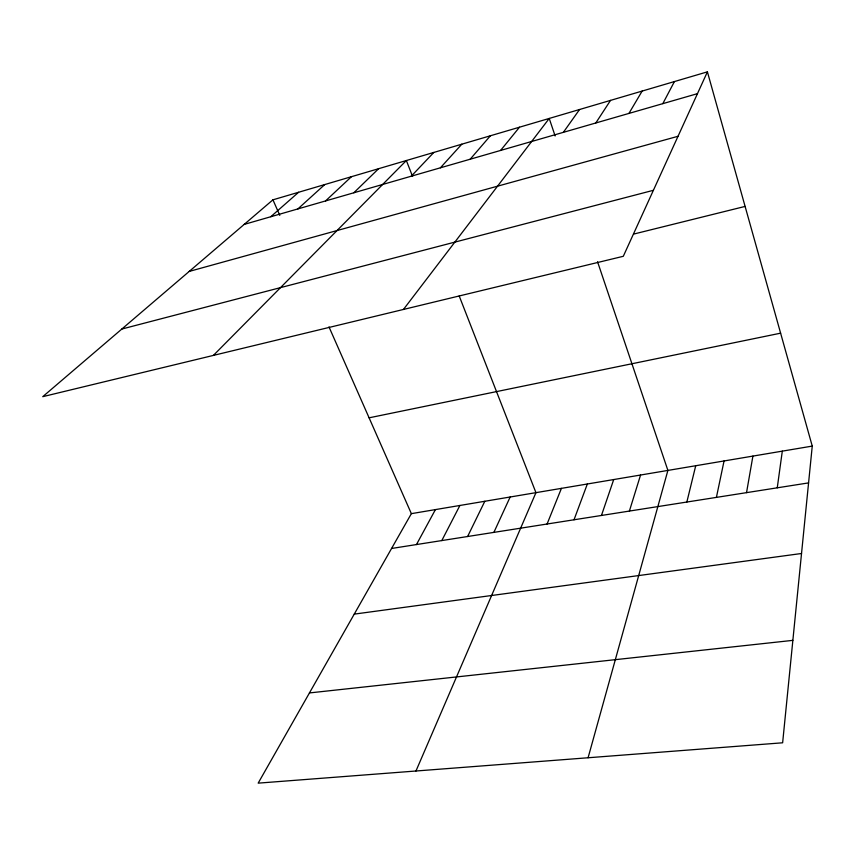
<?xml version="1.0" encoding="UTF-8"?>
<svg xmlns="http://www.w3.org/2000/svg" width="855" height="855" viewBox="0 0 855 855"><rect width="100%" height="100%" fill="white"/><g stroke="black" fill="none" stroke-linecap="round" stroke-linejoin="round"><path stroke-width="1.28" d="M812.25 446.096L782.635 742.792L258.167 783.148L411.362 513.652L812.25 446.096L707.406 71.852L272.937 199.824L42.75 396.667L623.295 256.297L707.406 71.852M777.259 487.82L782.304 451.141M746.533 492.651L752.913 456.089M716.405 497.396L724.057 460.952M686.854 502.035L695.724 465.729M588.09 757.754L667.894 470.421L597.538 261.726M629.387 511.076L640.566 475.027M601.45 515.469L613.719 479.548M574.015 519.787L587.342 483.994M547.082 524.019L561.425 488.365M415.958 771.007L535.946 492.662L459.199 295.958M493.88 532.387L510.157 497.001M467.6 536.523L484.817 501.276M441.8 540.574L459.905 505.476M662.817 103.647L674.424 81.567M416.46 544.56L435.43 509.601M628.938 113.426L642.137 91.079M595.796 122.981L610.523 100.388M563.37 132.333L579.562 109.515M403.453 309.457L549.231 118.45L555.13 135.966M500.581 150.448L519.498 127.203M470.175 159.222L490.375 135.785M440.4 167.804L461.818 144.196M411.234 176.216L433.816 152.446M213.397 355.402L406.36 160.526L412.559 176.408M353.82 192.781L378.626 168.702M325.573 200.925L351.426 176.707M297.903 208.909L324.761 184.562M270.779 216.732L298.598 192.268M244.199 224.405L697.466 93.655M189.222 271.42L678.015 136.287M121.838 329.036L653.391 190.302M633.715 234.067L745.1 206.418M369.093 417.817L780.615 333.172M391.569 548.472L808.573 482.893M354.248 614.125L801.53 553.495M309.446 692.935L792.852 640.363M272.937 199.824L279.799 215.385M328.983 326.888L411.362 513.652"/></g></svg>
